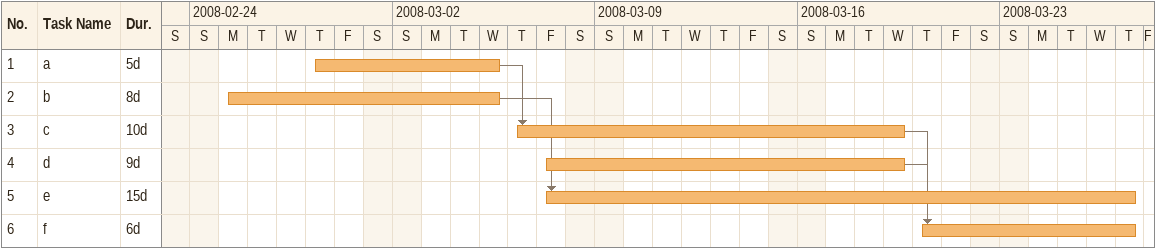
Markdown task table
| ID | Task | Duration | Start | Finish | Predecessors |
|---|---|---|---|---|---|
| 1 | a | 5d | 2008-02-28 | 2008-03-05 |  |
| 2 | b | 8d | 2008-02-25 | 2008-03-05 |  |
| 3 | c | 10d | 2008-03-06 | 2008-03-19 | 1, 2 |
| 4 | d | 9d | 2008-03-07 | 2008-03-19 |  |
| 5 | e | 15d | 2008-03-07 | 2008-03-27 | 2 |
| 6 | f | 6d | 2008-03-20 | 2008-03-27 | 3, 4 |
